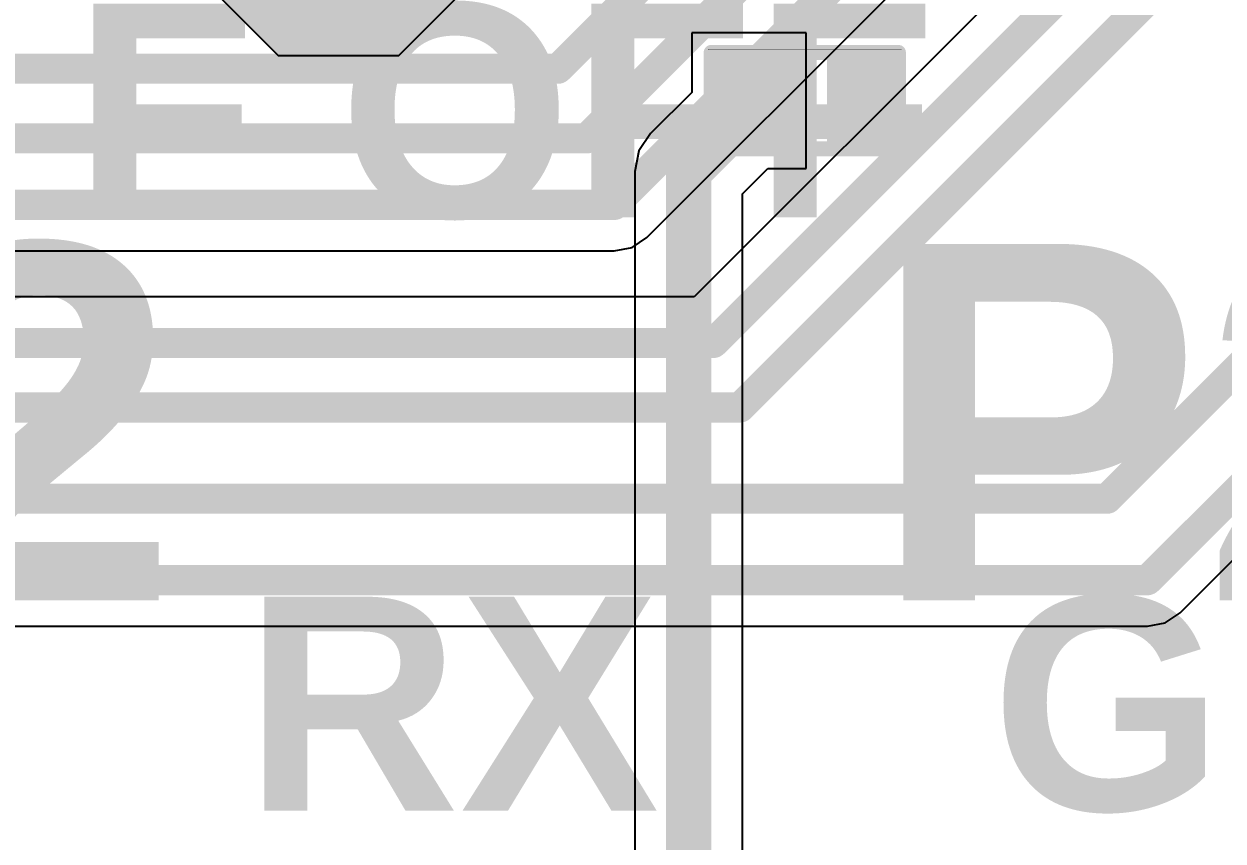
# Model space of a CAD drawing. Header units: inches. Extents: x -11 to 5428, y 0 to 5423.
# Drawn here: x 113.12 to 123.21, y 10.42 to 17.3 of the extents above; entities that cross this region are included whole.
import ezdxf

# ---------------------------------------------------------------- set-up
doc = ezdxf.new("R2010")
doc.units = ezdxf.units.IN
for name, color, linetype in [('Bottom Layer', 5, 'Continuous'), ('Top Layer', 1, 'Continuous'), ('Top Overlay', 2, 'Continuous'), ('Top Paste', 8, 'Continuous'), ('Top Solder', 216, 'Continuous')]:
    doc.layers.add(name, color=color, linetype=linetype)
doc.styles.add('Arial_Bold', font='', dxfattribs={"height": 0.2})
doc.styles.get('Arial_Bold').set_extended_font_data('Arial', bold=True)

# ---------------------------------------------------------------- blocks, each defined once
blk = doc.blocks.new('T__________547')
at = {"layer": 'Top Layer'}
blk.add_hatch(color=1, dxfattribs=at).paths.add_polyline_path([(0.381, 0.762), (-0.381, 0.762), (-0.762, 0.381), (-0.762, -0.381), (-0.381, -0.762), (0.381, -0.762), (0.762, -0.381), (0.762, 0.381)])
at = {"layer": 'Top Paste'}
blk.add_hatch(color=8, dxfattribs=at).paths.add_polyline_path([(0.381, 0.762), (-0.381, 0.762), (-0.762, 0.381), (-0.762, -0.381), (-0.381, -0.762), (0.381, -0.762), (0.762, -0.381), (0.762, 0.381)])
at = {"layer": 'Top Solder'}
blk.add_hatch(color=216, dxfattribs=at).paths.add_polyline_path([(0.432, 0.864), (-0.432, 0.864), (-0.864, 0.432), (-0.864, -0.432), (-0.432, -0.864), (0.432, -0.864), (0.864, -0.432), (0.864, 0.432)])
at = {"layer": 'Top Overlay'}
for points in [[(-0.94, 0.432, 0.2, 0.2, 0), (-0.432, 0.94, 0.2, 0.2, 0)], [(-0.432, 0.94, 0.2, 0.2, 0), (0.432, 0.94, 0.2, 0.2, 0)], [(0.432, 0.94, 0.2, 0.2, 0), (0.94, 0.432, 0.2, 0.2, 0)], [(-0.94, -0.432, 0.2, 0.2, 0), (-0.94, 0.432, 0.2, 0.2, 0)], [(0.94, -0.432, 0.2, 0.2, 0), (0.94, 0.432, 0.2, 0.2, 0)], [(-0.94, -0.432, 0.2, 0.2, 0), (-0.432, -0.94, 0.2, 0.2, 0)], [(0.432, -0.94, 0.2, 0.2, 0), (0.94, -0.432, 0.2, 0.2, 0)], [(-0.432, -0.94, 0.2, 0.2, 0), (0.432, -0.94, 0.2, 0.2, 0)]]:
    blk.add_lwpolyline(points, format="xyseb", dxfattribs=at)
for points in [[(-0.482, 0.94, 0.1, 0.1, 1), (-0.382, 0.94, 0.1, 0.1, 1)], [(-0.482, 0.94, 0.1, 0.1, 1), (-0.382, 0.94, 0.1, 0.1, 1)], [(0.382, 0.94, 0.1, 0.1, 1), (0.482, 0.94, 0.1, 0.1, 1)], [(0.382, 0.94, 0.1, 0.1, 1), (0.482, 0.94, 0.1, 0.1, 1)], [(-0.99, 0.432, 0.1, 0.1, 1), (-0.89, 0.432, 0.1, 0.1, 1)], [(-0.99, 0.432, 0.1, 0.1, 1), (-0.89, 0.432, 0.1, 0.1, 1)], [(0.89, 0.432, 0.1, 0.1, 1), (0.99, 0.432, 0.1, 0.1, 1)], [(0.89, 0.432, 0.1, 0.1, 1), (0.99, 0.432, 0.1, 0.1, 1)], [(-0.99, -0.432, 0.1, 0.1, 1), (-0.89, -0.432, 0.1, 0.1, 1)], [(-0.99, -0.432, 0.1, 0.1, 1), (-0.89, -0.432, 0.1, 0.1, 1)], [(0.89, -0.432, 0.1, 0.1, 1), (0.99, -0.432, 0.1, 0.1, 1)], [(0.89, -0.432, 0.1, 0.1, 1), (0.99, -0.432, 0.1, 0.1, 1)], [(-0.482, -0.94, 0.1, 0.1, 1), (-0.382, -0.94, 0.1, 0.1, 1)], [(-0.482, -0.94, 0.1, 0.1, 1), (-0.382, -0.94, 0.1, 0.1, 1)], [(0.382, -0.94, 0.1, 0.1, 1), (0.482, -0.94, 0.1, 0.1, 1)], [(0.382, -0.94, 0.1, 0.1, 1), (0.482, -0.94, 0.1, 0.1, 1)]]:
    blk.add_lwpolyline(points, format="xyseb", close=True, dxfattribs=at)
blk = doc.blocks.new('R___0402_550')
at = {"layer": 'Top Layer'}
for points in [[(-0.699, -0.317), (-0.699, 0.318), (-0.241, 0.318), (-0.241, -0.317)], [(0.241, -0.317), (0.241, 0.318), (0.698, 0.318), (0.698, -0.317)]]:
    blk.add_hatch(color=1, dxfattribs=at).paths.add_polyline_path(points)
at = {"layer": 'Top Paste'}
for points in [[(-0.699, -0.317), (-0.699, 0.318), (-0.241, 0.318), (-0.241, -0.317)], [(0.241, -0.317), (0.241, 0.318), (0.698, 0.318), (0.698, -0.317)]]:
    blk.add_hatch(color=8, dxfattribs=at).paths.add_polyline_path(points)
at = {"layer": 'Top Solder'}
for points in [[(-0.754, -0.372), (-0.754, 0.373), (-0.186, 0.373), (-0.186, -0.372)], [(0.186, -0.372), (0.186, 0.373), (0.753, 0.373), (0.753, -0.372)]]:
    blk.add_hatch(color=216, dxfattribs=at).paths.add_polyline_path(points)
at = {"layer": 'Top Overlay'}
for points in [[(-0.787, 0.406, 0.127, 0.127, 0), (-0.787, -0.406, 0.127, 0.127, 0)], [(0.787, 0.406, 0.127, 0.127, 0), (-0.787, 0.406, 0.127, 0.127, 0)], [(0.787, 0.406, 0.127, 0.127, 0), (0.787, -0.406, 0.127, 0.127, 0)], [(0.787, -0.406, 0.127, 0.127, 0), (-0.787, -0.406, 0.127, 0.127, 0)], [(0.813, -0.432, 0.00323, 0.00323, 0), (-0.813, -0.432, 0.00323, 0.00323, 0)]]:
    blk.add_lwpolyline(points, format="xyseb", dxfattribs=at)
for points in [[(-0.819, 0.406, 0.0635, 0.0635, 1), (-0.756, 0.406, 0.0635, 0.0635, 1)], [(-0.819, 0.406, 0.0635, 0.0635, 1), (-0.756, 0.406, 0.0635, 0.0635, 1)], [(0.756, 0.406, 0.0635, 0.0635, 1), (0.819, 0.406, 0.0635, 0.0635, 1)], [(0.756, 0.406, 0.0635, 0.0635, 1), (0.819, 0.406, 0.0635, 0.0635, 1)], [(-0.819, -0.406, 0.0635, 0.0635, 1), (-0.756, -0.406, 0.0635, 0.0635, 1)], [(-0.819, -0.406, 0.0635, 0.0635, 1), (-0.756, -0.406, 0.0635, 0.0635, 1)], [(0.756, -0.406, 0.0635, 0.0635, 1), (0.819, -0.406, 0.0635, 0.0635, 1)], [(0.756, -0.406, 0.0635, 0.0635, 1), (0.819, -0.406, 0.0635, 0.0635, 1)], [(-0.814, -0.432, 0.00161, 0.00161, 1), (-0.812, -0.432, 0.00161, 0.00161, 1)], [(0.812, -0.432, 0.00161, 0.00161, 1), (0.814, -0.432, 0.00161, 0.00161, 1)]]:
    blk.add_lwpolyline(points, format="xyseb", close=True, dxfattribs=at)

msp = doc.modelspace()

# ---------------------------------------------------------------- linework, layer by layer
at = {"layer": 'Bottom Layer'}
for p, q in [((118.362, 15.504), (121.301, 18.444)), ((122.079, 18.324), (118.76, 15.005)), ((118.236, 15.42), (118.362, 15.504)), ((90.051, 15.391), (118.087, 15.391)), ((118.087, 15.391), (118.236, 15.42)), ((122.849, 12.346), (125.845, 15.342)), ((118.76, 15.005), (88.611, 15.005)), ((122.723, 12.262), (122.849, 12.346)), ((59.395, 12.232), (122.574, 12.232)), ((122.574, 12.232), (122.723, 12.262))]:
    msp.add_line(p, q, dxfattribs=at)
for points in [[(117.613, 16.925, 0.254, 0.254, 0), (119.842, 19.154, 0.254, 0.254, 0)], [(117.855, 16.339, 0.254, 0.254, 0), (120.391, 18.874, 0.254, 0.254, 0)], [(118.087, 15.779, 0.254, 0.254, 0), (121.026, 18.718, 0.254, 0.254, 0)], [(118.921, 14.617, 0.254, 0.254, 0), (122.467, 18.163, 0.254, 0.254, 0)], [(119.146, 14.074, 0.254, 0.254, 0), (123.01, 17.939, 0.254, 0.254, 0)], [(90.525, 16.925, 0.254, 0.254, 0), (117.613, 16.925, 0.254, 0.254, 0)], [(90.283, 16.339, 0.254, 0.254, 0), (117.855, 16.339, 0.254, 0.254, 0)], [(122.235, 13.306, 0.254, 0.254, 0), (124.825, 15.896, 0.254, 0.254, 0)], [(90.051, 15.779, 0.254, 0.254, 0), (118.087, 15.779, 0.254, 0.254, 0)], [(122.574, 12.62, 0.254, 0.254, 0), (125.57, 15.616, 0.254, 0.254, 0)], [(88.45, 14.617, 0.254, 0.254, 0), (118.921, 14.617, 0.254, 0.254, 0)], [(88.15, 14.074, 0.254, 0.254, 0), (119.146, 14.074, 0.254, 0.254, 0)], [(59.679, 13.306, 0.254, 0.254, 0), (122.235, 13.306, 0.254, 0.254, 0)], [(59.395, 12.62, 0.254, 0.254, 0), (122.574, 12.62, 0.254, 0.254, 0)]]:
    msp.add_lwpolyline(points, format="xyseb", dxfattribs=at)
for points in [[(117.549, 16.925, 0.127, 0.127, 1), (117.676, 16.925, 0.127, 0.127, 1)], [(117.549, 16.925, 0.127, 0.127, 1), (117.676, 16.925, 0.127, 0.127, 1)], [(117.792, 16.339, 0.127, 0.127, 1), (117.919, 16.339, 0.127, 0.127, 1)], [(117.792, 16.339, 0.127, 0.127, 1), (117.919, 16.339, 0.127, 0.127, 1)], [(118.024, 15.779, 0.127, 0.127, 1), (118.151, 15.779, 0.127, 0.127, 1)], [(118.024, 15.779, 0.127, 0.127, 1), (118.151, 15.779, 0.127, 0.127, 1)], [(118.857, 14.617, 0.127, 0.127, 1), (118.984, 14.617, 0.127, 0.127, 1)], [(118.857, 14.617, 0.127, 0.127, 1), (118.984, 14.617, 0.127, 0.127, 1)], [(119.082, 14.074, 0.127, 0.127, 1), (119.209, 14.074, 0.127, 0.127, 1)], [(119.082, 14.074, 0.127, 0.127, 1), (119.209, 14.074, 0.127, 0.127, 1)], [(122.171, 13.306, 0.127, 0.127, 1), (122.298, 13.306, 0.127, 0.127, 1)], [(122.171, 13.306, 0.127, 0.127, 1), (122.298, 13.306, 0.127, 0.127, 1)], [(122.51, 12.62, 0.127, 0.127, 1), (122.637, 12.62, 0.127, 0.127, 1)], [(122.51, 12.62, 0.127, 0.127, 1), (122.637, 12.62, 0.127, 0.127, 1)]]:
    msp.add_lwpolyline(points, format="xyseb", close=True, dxfattribs=at)
at = {"layer": 'Top Layer'}
for p, q in [((114.75, 17.545), (115.258, 17.037)), ((116.274, 17.037), (116.782, 17.545)), ((119.703, 17.228), (118.738, 17.228)), ((118.738, 17.228), (118.738, 16.726)), ((119.703, 16.085), (119.703, 17.228)), ((115.258, 17.037), (116.274, 17.037)), ((118.738, 16.726), (118.392, 16.38)), ((118.392, 16.38), (118.294, 16.233)), ((118.294, 16.233), (118.259, 16.059)), ((118.259, 16.059), (118.259, 6.483)), ((119.166, 15.872), (119.379, 16.085)), ((119.379, 16.085), (119.703, 16.085)), ((119.166, 6.483), (119.166, 15.872))]:
    msp.add_line(p, q, dxfattribs=at)
for points in [[(119.182, 16.618, 0.381, 0.381, 0), (119.221, 16.656, 0.381, 0.381, 0)], [(119.182, 16.529, 0.381, 0.381, 0), (119.182, 16.618, 0.381, 0.381, 0)], [(118.713, 16.059, 0.381, 0.381, 0), (119.182, 16.529, 0.381, 0.381, 0)], [(118.713, 5.099, 0.381, 0.381, 0), (118.713, 16.059, 0.381, 0.381, 0)]]:
    msp.add_lwpolyline(points, format="xyseb", dxfattribs=at)
for points in [[(119.087, 16.618, 0.191, 0.191, 1), (119.278, 16.618, 0.191, 0.191, 1)], [(119.087, 16.618, 0.191, 0.191, 1), (119.278, 16.618, 0.191, 0.191, 1)], [(119.125, 16.656, 0.191, 0.191, 1), (119.316, 16.656, 0.191, 0.191, 1)], [(119.087, 16.529, 0.191, 0.191, 1), (119.278, 16.529, 0.191, 0.191, 1)], [(119.087, 16.529, 0.191, 0.191, 1), (119.278, 16.529, 0.191, 0.191, 1)], [(118.617, 16.059, 0.191, 0.191, 1), (118.808, 16.059, 0.191, 0.191, 1)], [(118.617, 16.059, 0.191, 0.191, 1), (118.808, 16.059, 0.191, 0.191, 1)]]:
    msp.add_lwpolyline(points, format="xyseb", close=True, dxfattribs=at)

# ---------------------------------------------------------------- block references
msp.add_blockref('T__________547', (115.766, 18.053))
at = {"rotation": 180}
msp.add_blockref('R___0402_550', (119.69, 16.656), dxfattribs=at)

# ---------------------------------------------------------------- texts
at = {"layer": 'Top Overlay', "style": 'Arial_Bold'}
for s, height, p in [('F OFF', 1.8, (113.535, 15.673)), ('P1     RS232     P2', 3, (90.659, 12.451)), (' TX       RX    GND', 1.8, (106.171, 10.681))]:
    msp.add_text(s, height=height, dxfattribs=at).set_placement(p)

doc.saveas('drawing.dxf')
